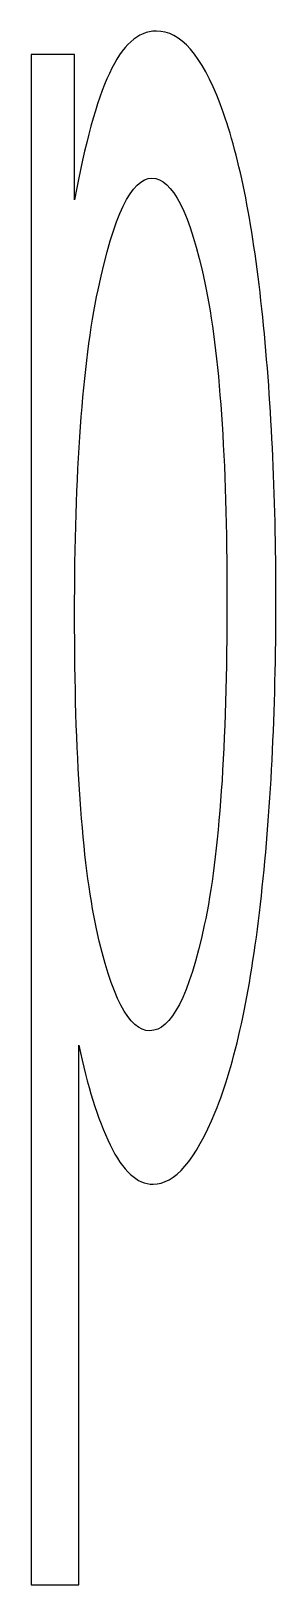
# Model space of a CAD drawing. Header units: centimetres. Extents: x -43 to 259, y -127 to -6.
# Drawn here: x 84.13 to 87.03, y -29.88 to -11.46 of the extents above; entities that cross this region are included whole.
import ezdxf

# ---------------------------------------------------------------- set-up
doc = ezdxf.new("R2010")
doc.units = ezdxf.units.CM
doc.header["$MEASUREMENT"] = 0
doc.layers.add('layer 1', color=7, linetype='Continuous')

msp = doc.modelspace()

# ---------------------------------------------------------------- linework, layer by layer
at = {"layer": 'layer 1', "color": 250}
for points, knots in [([(84.1269, -29.88064), (84.1269, -29.88064), (84.1269, -11.73749), (84.1269, -11.73749), (84.1269, -11.73749), (84.1269, -11.73749), (84.64363, -11.73749), (84.64363, -11.73749), (84.64363, -11.73749), (84.64363, -11.73749), (84.64363, -13.46), (84.64363, -13.46), (84.64363, -13.46), (84.76527, -12.79458), (84.90306, -12.29341), (85.057, -11.9607), (85.057, -11.9607), (85.20987, -11.62799), (85.39611, -11.45953), (85.61464, -11.45953), (85.61464, -11.45953), (85.90099, -11.45953), (86.15289, -11.74592), (86.37142, -12.32289), (86.37142, -12.32289), (86.58995, -12.89566), (86.75466, -13.70848), (86.86662, -14.75293), (86.86662, -14.75293), (86.97749, -15.80159), (87.03347, -16.94712), (87.03347, -18.19794), (87.03347, -18.19794), (87.03347, -19.53298), (86.97211, -20.73747), (86.84939, -21.81141), (86.84939, -21.81141), (86.72667, -22.88113), (86.54797, -23.70237), (86.31329, -24.27513), (86.31329, -24.27513), (86.07969, -24.84369), (85.83317, -25.13007), (85.5748, -25.13007), (85.5748, -25.13007), (85.38534, -25.13007), (85.21525, -24.97424), (85.06562, -24.66259), (85.06562, -24.66259), (84.9149, -24.35094), (84.79218, -23.95927), (84.6953, -23.48337), (84.6953, -23.48337), (84.6953, -23.48337), (84.6953, -29.88064), (84.6953, -29.88064), (84.6953, -29.88064), (84.6953, -29.88064), (84.1269, -29.88064), (84.1269, -29.88064)], [0, 0, 0, 0, 0.0625, 0.0625, 0.0625, 0.0625, 0.125, 0.125, 0.125, 0.125, 0.1875, 0.1875, 0.1875, 0.1875, 0.25, 0.25, 0.25, 0.25, 0.3125, 0.3125, 0.3125, 0.3125, 0.375, 0.375, 0.375, 0.375, 0.4375, 0.4375, 0.4375, 0.4375, 0.5, 0.5, 0.5, 0.5, 0.5625, 0.5625, 0.5625, 0.5625, 0.625, 0.625, 0.625, 0.625, 0.6875, 0.6875, 0.6875, 0.6875, 0.75, 0.75, 0.75, 0.75, 0.8125, 0.8125, 0.8125, 0.8125, 0.875, 0.875, 0.875, 0.875, 1, 1, 1, 1]), ([(84.64363, -18.37482), (84.64363, -20.05521), (84.73082, -21.2976), (84.90414, -22.102), (84.90414, -22.102), (85.07853, -22.9064), (85.28953, -23.3107), (85.53713, -23.3107), (85.53713, -23.3107), (85.78903, -23.3107), (86.00433, -22.89376), (86.18303, -22.05988), (86.18303, -22.05988), (86.36281, -21.22601), (86.45216, -19.93729), (86.45216, -18.18951), (86.45216, -18.18951), (86.45216, -16.52176), (86.36496, -15.27516), (86.18949, -14.44549), (86.18949, -14.44549), (86.01402, -13.61582), (85.80518, -13.2031), (85.56189, -13.2031), (85.56189, -13.2031), (85.32075, -13.2031), (85.1076, -13.6453), (84.92244, -14.52551), (84.92244, -14.52551), (84.7362, -15.40992), (84.64363, -16.69022), (84.64363, -18.37482)], [0, 0, 0, 0, 0.11111111, 0.11111111, 0.11111111, 0.11111111, 0.22222222, 0.22222222, 0.22222222, 0.22222222, 0.33333333, 0.33333333, 0.33333333, 0.33333333, 0.44444444, 0.44444444, 0.44444444, 0.44444444, 0.55555556, 0.55555556, 0.55555556, 0.55555556, 0.66666667, 0.66666667, 0.66666667, 0.66666667, 0.77777778, 0.77777778, 0.77777778, 0.77777778, 1, 1, 1, 1])]:
    msp.add_open_spline(points, degree=3, knots=knots, dxfattribs=at)

doc.saveas('drawing.dxf')
